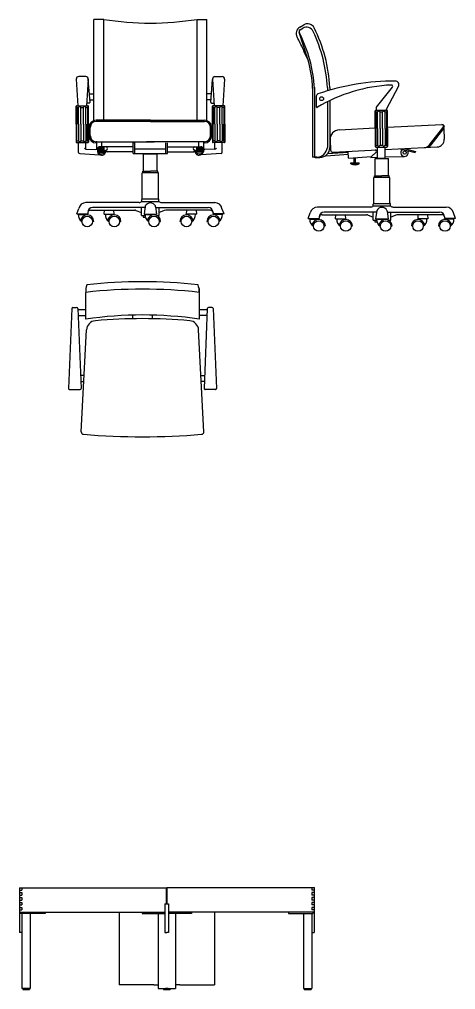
# Model space of a CAD drawing. Header units: millimetres. Extents: x 421 to 3085, y -1408 to 277.
# Drawn here: x 457.4 to 634.9, y -958.1 to -562.8 of the extents above; entities that cross this region are included whole.
import ezdxf

# ---------------------------------------------------------------- set-up
doc = ezdxf.new("R2010")
doc.units = ezdxf.units.MM

msp = doc.modelspace()

# ---------------------------------------------------------------- linework, layer by layer
at = {"color": 18, "true_color": 0x000000}
for p, q in [((487.68, -603.83), (487.68, -562.79)), ((491.68, -562.79), (487.68, -562.79)), ((491.68, -603.83), (491.68, -562.79)), ((529.68, -603.83), (529.68, -562.79)), ((529.68, -562.79), (533.68, -562.79)), ((533.68, -603.83), (533.68, -562.79)), ((571.54, -565.92), (573.17, -564.97)), ((574.94, -564.63), (574.08, -564.63)), ((574.92, -579.43), (571.3, -568.19)), ((571.73, -566.97), (572.74, -566.38)), ((480.5, -587.11), (481.18, -597.95)), ((484.36, -586.05), (481.49, -586.05)), ((485.36, -587.11), (484.68, -597.95)), ((486.11, -596.55), (485.35, -587.21)), ((535.24, -596.55), (536, -587.21)), ((536, -587.11), (536.68, -597.95)), ((536.99, -586.05), (539.86, -586.05)), ((540.86, -587.11), (540.18, -597.95)), ((576.74, -590.55), (576.74, -618.87)), ((577.44, -590.55), (577.44, -618.87)), ((582.74, -590.55), (582.74, -591.93)), ((583.74, -590.55), (583.74, -591.64)), ((602.73, -598.56), (609.25, -590.35)), ((606.79, -599.31), (611.73, -590.1)), ((485.81, -596.87), (484.75, -596.87)), ((485.83, -593.08), (487.68, -593.08)), ((486.03, -595.58), (487.68, -595.58)), ((535.52, -593.08), (533.68, -593.08)), ((535.32, -595.58), (533.68, -595.58)), ((535.54, -596.87), (536.61, -596.87)), ((578.23, -594.12), (578.23, -598.36)), ((582.74, -596.38), (582.74, -614.99)), ((583.74, -595.88), (583.74, -614.99)), ((480.43, -605.45), (480.43, -598.15)), ((480.63, -597.95), (485.23, -597.95)), ((480.8, -598.63), (480.8, -605.45)), ((480.8, -598.64), (481.43, -598.64)), ((481.43, -605.45), (481.43, -598.65)), ((482.43, -605.45), (482.43, -598.65)), ((482.43, -598.65), (483.43, -598.65)), ((483.43, -605.45), (483.43, -598.65)), ((484.43, -605.45), (484.43, -598.65)), ((484.43, -598.65), (485.05, -598.65)), ((485.05, -598.63), (485.05, -605.45)), ((485.43, -605.45), (485.43, -598.15)), ((535.93, -605.45), (535.93, -598.15)), ((540.73, -597.95), (536.13, -597.95)), ((536.3, -598.63), (536.3, -605.45)), ((536.93, -598.65), (536.3, -598.65)), ((536.93, -605.45), (536.93, -598.65)), ((537.93, -605.45), (537.93, -598.65)), ((538.93, -598.65), (537.93, -598.65)), ((538.93, -605.45), (538.93, -598.65)), ((540.55, -598.64), (539.93, -598.64)), ((539.93, -605.45), (539.93, -598.65)), ((540.55, -598.63), (540.55, -605.45)), ((540.93, -605.45), (540.93, -598.15)), ((602.22, -607.29), (602.22, -599.99)), ((602.42, -599.79), (607.02, -599.79)), ((602.6, -600.47), (602.6, -607.29)), ((602.6, -600.48), (603.23, -600.48)), ((602.73, -599.79), (602.73, -598.56)), ((603.22, -607.29), (603.22, -600.49)), ((604.22, -607.29), (604.22, -600.49)), ((604.22, -600.49), (605.22, -600.49)), ((605.22, -607.29), (605.22, -600.49)), ((606.22, -607.29), (606.22, -600.49)), ((606.22, -600.49), (606.85, -600.49)), ((606.79, -599.79), (606.79, -599.31)), ((606.85, -600.47), (606.85, -607.29)), ((607.22, -607.29), (607.22, -599.99)), ((510.68, -603.83), (488.68, -603.83)), ((510.68, -604.33), (488.68, -604.33)), ((510.68, -603.83), (532.68, -603.83)), ((510.68, -604.33), (532.68, -604.33)), ((480.43, -605.45), (480.43, -612.75)), ((480.8, -612.27), (480.8, -605.45)), ((481.43, -605.45), (481.43, -612.25)), ((482.43, -605.45), (482.43, -612.25)), ((483.43, -605.45), (483.43, -612.25)), ((484.43, -605.45), (484.43, -612.25)), ((485.05, -612.27), (485.05, -605.45)), ((485.43, -605.45), (485.43, -612.75)), ((485.68, -610.12), (485.68, -606.83)), ((486.18, -610.12), (486.18, -606.83)), ((535.18, -610.12), (535.18, -606.83)), ((535.68, -610.12), (535.68, -606.83)), ((535.93, -605.45), (535.93, -612.75)), ((536.3, -612.27), (536.3, -605.45)), ((536.93, -605.45), (536.93, -612.25)), ((537.93, -605.45), (537.93, -612.25)), ((538.93, -605.45), (538.93, -612.25)), ((539.93, -605.45), (539.93, -612.25)), ((540.55, -612.27), (540.55, -605.45)), ((540.93, -605.45), (540.93, -612.75)), ((587.62, -607.74), (602.22, -607.01)), ((602.22, -607.29), (602.22, -614.59)), ((602.6, -614.11), (602.6, -607.29)), ((603.22, -607.29), (603.22, -614.09)), ((604.22, -607.29), (604.22, -614.09)), ((605.22, -607.29), (605.22, -614.09)), ((606.22, -607.29), (606.22, -614.09)), ((606.85, -614.11), (606.85, -607.29)), ((607.22, -606.76), (629.33, -605.66)), ((607.22, -607.29), (607.22, -614.59)), ((624.32, -613.89), (629.73, -607.03)), ((624.98, -613.86), (630.17, -607.28)), ((630.11, -607.36), (630.32, -611.62)), ((480.8, -612.25), (481.43, -612.25)), ((482.43, -612.25), (483.43, -612.25)), ((484.43, -612.25), (485.05, -612.25)), ((488.68, -612.62), (512.25, -612.62)), ((488.93, -615.36), (488.93, -612.62)), ((490.93, -614.69), (490.93, -612.62)), ((532.68, -612.62), (509.1, -612.62)), ((530.42, -614.69), (530.42, -612.62)), ((532.42, -615.36), (532.42, -612.62)), ((536.93, -612.25), (536.3, -612.25)), ((538.93, -612.25), (537.93, -612.25)), ((540.55, -612.25), (539.93, -612.25)), ((583.82, -611.93), (584.02, -615.93)), ((480.63, -612.95), (485.23, -612.95)), ((481.43, -616.98), (481.43, -612.95)), ((484.43, -615.61), (484.43, -612.95)), ((484.43, -615.61), (488.54, -615.85)), ((489.1, -615.69), (489.1, -616.69)), ((489.1, -615.9), (492.06, -615.9)), ((489.14, -615.4), (492.06, -615.4)), ((489.18, -616.4), (492.41, -616.4)), ((489.48, -614.9), (492.06, -614.9)), ((503.68, -614.69), (490.1, -614.69)), ((492.47, -616.01), (492.66, -616.01)), ((492.53, -616.5), (493.04, -616.69)), ((503.68, -617.45), (503.68, -613.12)), ((504.32, -613.12), (503.68, -613.12)), ((504.32, -617.45), (504.32, -613.12)), ((504.32, -615.58), (517.04, -615.58)), ((517.04, -617.45), (517.04, -613.12)), ((517.68, -617.45), (517.68, -613.12)), ((517.68, -614.69), (531.26, -614.69)), ((528.83, -616.5), (528.31, -616.69)), ((528.88, -616.01), (528.69, -616.01)), ((532.18, -616.4), (528.95, -616.4)), ((531.88, -614.9), (529.29, -614.9)), ((532.22, -615.4), (529.29, -615.4)), ((532.26, -615.9), (529.29, -615.9)), ((532.26, -615.69), (532.26, -616.69)), ((536.93, -615.61), (532.81, -615.85)), ((540.73, -612.95), (536.13, -612.95)), ((536.93, -615.61), (536.93, -612.95)), ((539.93, -616.98), (539.93, -612.95)), ((585.07, -616.87), (603.22, -615.97)), ((591.36, -619.33), (591.27, -616.57)), ((602.42, -614.79), (607.02, -614.79)), ((602.6, -614.1), (603.23, -614.1)), ((603.22, -619.29), (603.22, -614.79)), ((604.22, -614.09), (605.22, -614.09)), ((606.22, -614.09), (606.85, -614.09)), ((606.22, -615.82), (627.47, -614.77)), ((606.22, -619.29), (606.22, -614.79)), ((612.38, -615.52), (618.51, -617.07)), ((613.13, -615.9), (613.12, -615.7)), ((614.09, -615.43), (618.63, -616.58)), ((615.69, -616.93), (615.68, -616.35)), ((618.63, -616.58), (618.51, -617.07)), ((481.9, -617.48), (490.02, -617.93)), ((489.42, -616.9), (492.16, -616.9)), ((503.68, -616.69), (493.04, -616.69)), ((503.68, -617.45), (517.68, -617.45)), ((507.95, -617.61), (513.41, -617.61)), ((507.95, -624.67), (507.95, -617.61)), ((509.32, -617.61), (509.32, -617.45)), ((511.7, -617.61), (511.7, -617.45)), ((513.41, -624.67), (513.41, -617.61)), ((517.68, -616.69), (528.31, -616.69)), ((531.94, -616.9), (529.19, -616.9)), ((539.46, -617.48), (531.34, -617.93)), ((578.39, -618.87), (576.74, -618.87)), ((577.74, -618.99), (579.74, -618.99)), ((582.09, -618.31), (591.31, -617.63)), ((582.89, -617.45), (591.25, -616.83)), ((591.36, -619.33), (600.76, -618.71)), ((593.66, -621.19), (593.66, -619.18)), ((594.16, -621.19), (594.16, -619.15)), ((600.38, -618.74), (600.38, -619)), ((600.38, -619), (603.22, -618.92)), ((600.76, -618.71), (602.55, -616.87)), ((602.21, -619.45), (607.67, -619.45)), ((602.21, -626.52), (602.21, -619.45)), ((603.22, -619.29), (606.22, -619.29)), ((603.58, -619.45), (603.58, -619.29)), ((605.96, -619.45), (605.96, -619.29)), ((606.22, -618.84), (614.19, -618.61)), ((607.67, -626.52), (607.67, -619.45)), ((592.31, -621.19), (595.72, -621.19)), ((592.31, -621.69), (592.31, -621.19)), ((592.31, -621.69), (595.72, -621.69)), ((595.72, -621.69), (595.72, -621.19)), ((507.38, -635.95), (507.38, -625.33)), ((513.98, -625.33), (507.38, -625.33)), ((507.66, -625.33), (507.66, -624.67)), ((507.66, -624.67), (510.68, -624.67)), ((513.69, -624.67), (510.68, -624.67)), ((513.69, -625.33), (513.69, -624.67)), ((513.98, -635.95), (513.98, -625.33)), ((601.64, -637.8), (601.64, -627.17)), ((608.24, -627.17), (601.64, -627.17)), ((601.93, -626.52), (604.94, -626.52)), ((601.93, -627.17), (601.93, -626.52)), ((607.95, -626.52), (604.94, -626.52)), ((607.95, -627.17), (607.95, -626.52)), ((608.24, -637.8), (608.24, -627.17)), ((507.18, -636.95), (507.18, -636.15)), ((507.38, -635.95), (513.98, -635.95)), ((514.18, -636.95), (514.18, -636.15)), ((480.68, -642.03), (481.53, -639.79)), ((506.06, -637.43), (484.45, -637.43)), ((508.53, -639.43), (487.18, -639.43)), ((507.07, -642.69), (507.07, -639.43)), ((507.18, -636.95), (514.18, -636.95)), ((508.6, -638.81), (508.11, -642.14)), ((512.83, -639.09), (513.17, -642.14)), ((512.83, -639.43), (534.18, -639.43)), ((514.29, -642.69), (514.29, -639.43)), ((515.29, -637.43), (536.9, -637.43)), ((540.68, -642.03), (539.83, -639.79)), ((600.32, -639.28), (578.72, -639.28)), ((601.44, -638.8), (601.44, -638)), ((601.44, -638.8), (608.44, -638.8)), ((601.64, -637.8), (608.24, -637.8)), ((608.44, -638.8), (608.44, -638)), ((609.56, -639.28), (631.16, -639.28)), ((480.68, -642.03), (485.18, -642.03)), ((481.34, -642.29), (481.73, -642.29)), ((481.73, -642.29), (484.8, -642.29)), ((482.51, -642.29), (482.51, -642.03)), ((483.71, -642.29), (483.71, -642.03)), ((484.8, -642.29), (484.8, -642.45)), ((485.18, -641.43), (485.18, -642.03)), ((485.18, -642.03), (485.18, -641.9)), ((486.32, -640.54), (504.4, -640.54)), ((491.82, -642.16), (491.94, -640.54)), ((491.82, -642.16), (495.96, -642.16)), ((495.58, -642.47), (495.58, -642.21)), ((495.96, -642.16), (495.85, -640.54)), ((504.77, -640.61), (507.07, -641.51)), ((507.07, -642.69), (508.54, -642.69)), ((508.11, -642.14), (513.17, -642.14)), ((509.06, -642.29), (508.55, -642.29)), ((509.79, -642.14), (509.79, -642.29)), ((513.29, -642.69), (514.29, -642.69)), ((513.59, -642.84), (513.59, -642.69)), ((516.77, -640.54), (514.29, -641.51)), ((535.04, -640.54), (516.96, -640.54)), ((525.4, -642.16), (525.51, -640.54)), ((529.54, -642.16), (525.4, -642.16)), ((525.78, -642.47), (525.78, -642.21)), ((529.54, -642.16), (529.42, -640.54)), ((536.18, -641.43), (536.18, -642.03)), ((536.18, -642.03), (536.18, -641.9)), ((540.68, -642.03), (536.18, -642.03)), ((536.56, -642.29), (536.56, -642.45)), ((539.63, -642.29), (536.56, -642.29)), ((537.64, -642.29), (537.64, -642.03)), ((538.85, -642.29), (538.85, -642.03)), ((540.01, -642.29), (539.63, -642.29)), ((574.94, -643.87), (575.79, -641.63)), ((574.94, -643.87), (579.44, -643.87)), ((575.6, -644.13), (575.99, -644.13)), ((575.99, -644.13), (579.06, -644.13)), ((576.77, -644.13), (576.77, -643.87)), ((577.97, -644.13), (577.97, -643.87)), ((579.06, -644.13), (579.06, -644.29)), ((579.44, -643.28), (579.44, -643.87)), ((579.44, -643.87), (579.44, -643.74)), ((580.58, -642.38), (598.66, -642.38)), ((602.79, -641.28), (581.44, -641.28)), ((586.08, -644.01), (586.2, -642.38)), ((586.08, -644.01), (590.22, -644.01)), ((589.84, -644.31), (589.84, -644.05)), ((590.22, -644.01), (590.11, -642.38)), ((599.03, -642.45), (601.33, -643.35)), ((601.33, -644.53), (601.33, -641.28)), ((602.86, -640.65), (602.37, -643.98)), ((602.37, -643.98), (607.43, -643.98)), ((603.32, -644.13), (602.81, -644.13)), ((604.06, -643.98), (604.06, -644.13)), ((607.09, -640.93), (607.43, -643.98)), ((607.09, -641.28), (628.44, -641.28)), ((608.55, -644.53), (608.55, -641.28)), ((611.03, -642.38), (608.55, -643.35)), ((629.3, -642.38), (611.22, -642.38)), ((619.66, -644.01), (619.77, -642.38)), ((623.8, -644.01), (619.66, -644.01)), ((620.04, -644.31), (620.04, -644.05)), ((623.8, -644.01), (623.68, -642.38)), ((630.44, -643.28), (630.44, -643.87)), ((630.44, -643.87), (630.44, -643.74)), ((634.94, -643.87), (630.44, -643.87)), ((633.89, -644.13), (630.82, -644.13)), ((630.82, -644.13), (630.82, -644.29)), ((631.91, -644.13), (631.91, -643.87)), ((633.11, -644.13), (633.11, -643.87)), ((634.28, -644.13), (633.89, -644.13)), ((634.94, -643.87), (634.09, -641.63)), ((487.66, -645.08), (487.12, -645.09)), ((498.14, -645.09), (498.68, -645.08)), ((514.33, -645.09), (514.87, -645.08)), ((523.21, -645.09), (522.68, -645.08)), ((533.7, -645.08), (534.24, -645.09)), ((581.92, -646.92), (581.38, -646.93)), ((592.4, -646.93), (592.94, -646.92)), ((601.33, -644.53), (602.8, -644.53)), ((607.56, -644.53), (608.55, -644.53)), ((607.85, -644.68), (607.85, -644.53)), ((608.59, -646.93), (609.13, -646.92)), ((617.48, -646.93), (616.94, -646.92)), ((627.96, -646.92), (628.5, -646.93)), ((484.41, -684.94), (484.41, -674.01)), ((530.52, -672.4), (530.52, -684.93)), ((478.68, -680.61), (477.33, -713.11)), ((479.18, -680.13), (480.62, -680.13)), ((481.12, -680.61), (482.47, -713.11)), ((484.41, -681.09), (481.14, -681.09)), ((481.24, -683.49), (484.41, -683.49)), ((503.5, -684.75), (503.5, -683.26)), ((511.5, -684.75), (511.5, -683.26)), ((533.75, -683.49), (530.5, -683.49)), ((533.85, -681.09), (530.52, -681.09)), ((533.87, -680.61), (532.52, -713.11)), ((535.81, -680.13), (534.37, -680.13)), ((536.31, -680.61), (537.66, -713.11)), ((482.5, -730.83), (484.67, -689.32)), ((532.5, -730.83), (530.32, -689.32)), ((483.7, -707.85), (482.26, -707.85)), ((482.35, -710.25), (483.57, -710.25)), ((531.29, -707.85), (532.74, -707.85)), ((532.64, -710.25), (531.42, -710.25)), ((477.83, -713.63), (481.97, -713.63)), ((537.16, -713.63), (533.02, -713.63)), ((457.37, -916.57), (457.37, -926.57)), ((457.37, -916.57), (517.37, -916.57)), ((458.37, -916.57), (458.37, -917.57)), ((517.22, -923.17), (517.22, -916.57)), ((577.37, -916.57), (517.37, -916.57)), ((517.52, -923.17), (517.52, -916.57)), ((576.37, -916.57), (576.37, -917.57)), ((577.37, -916.57), (577.37, -926.57)), ((457.37, -917.57), (458.37, -917.57)), ((457.37, -918.57), (458.37, -918.57)), ((457.37, -919.57), (458.37, -919.57)), ((457.37, -920.57), (458.37, -920.57)), ((458.37, -918.57), (458.37, -919.57)), ((458.37, -920.57), (458.37, -921.57)), ((577.37, -917.57), (576.37, -917.57)), ((576.37, -918.57), (576.37, -919.57)), ((577.37, -918.57), (576.37, -918.57)), ((577.37, -919.57), (576.37, -919.57)), ((577.37, -920.57), (576.37, -920.57)), ((576.37, -920.57), (576.37, -921.57)), ((457.37, -921.57), (458.37, -921.57)), ((457.37, -922.57), (458.37, -922.57)), ((457.37, -923.57), (458.37, -923.57)), ((457.37, -924.57), (458.37, -924.57)), ((458.37, -922.57), (458.37, -923.57)), ((458.37, -924.57), (458.37, -925.57)), ((516.62, -923.17), (516.62, -934.77)), ((516.62, -923.17), (518.12, -923.17)), ((518.12, -923.17), (518.12, -934.77)), ((577.37, -921.57), (576.37, -921.57)), ((577.37, -922.57), (576.37, -922.57)), ((576.37, -922.57), (576.37, -923.57)), ((577.37, -923.57), (576.37, -923.57)), ((577.37, -924.57), (576.37, -924.57)), ((576.37, -924.57), (576.37, -925.57)), ((457.37, -925.57), (458.37, -925.57)), ((457.37, -926.57), (516.62, -926.57)), ((457.37, -926.57), (516.62, -926.57)), ((457.37, -926.57), (457.37, -934.77)), ((457.87, -926.57), (457.87, -927.07)), ((467.87, -927.07), (457.87, -927.07)), ((458.37, -927.07), (458.37, -957.57)), ((461.77, -927.07), (461.77, -957.57)), ((467.87, -926.57), (467.87, -927.07)), ((497.97, -926.57), (497.97, -956.07)), ((507.37, -926.57), (507.37, -927.07)), ((507.37, -927.07), (516.62, -927.07)), ((513.87, -927.07), (513.87, -957.57)), ((577.37, -926.57), (518.12, -926.57)), ((577.37, -926.57), (518.12, -926.57)), ((527.37, -927.07), (518.12, -927.07)), ((520.87, -927.07), (520.87, -957.57)), ((527.37, -926.57), (527.37, -927.07)), ((536.77, -926.57), (536.77, -956.07)), ((566.87, -926.57), (566.87, -927.07)), ((566.87, -927.07), (576.87, -927.07)), ((572.97, -927.07), (572.97, -957.57)), ((577.37, -925.57), (576.37, -925.57)), ((576.37, -927.07), (576.37, -957.57)), ((576.87, -926.57), (576.87, -927.07)), ((577.37, -926.57), (577.37, -934.77)), ((458.37, -934.77), (457.37, -934.77)), ((516.62, -934.77), (517.37, -934.77)), ((518.12, -934.77), (517.37, -934.77)), ((576.37, -934.77), (577.37, -934.77)), ((512.07, -956.07), (497.97, -956.07)), ((512.07, -956.07), (513.87, -956.07)), ((522.67, -956.07), (520.87, -956.07)), ((522.67, -956.07), (536.77, -956.07)), ((461.77, -957.57), (458.37, -957.57)), ((458.72, -957.57), (458.72, -958.07)), ((458.72, -958.07), (461.42, -958.07)), ((461.42, -958.07), (458.72, -958.07)), ((461.42, -957.57), (461.42, -958.07)), ((513.87, -957.57), (520.87, -957.57)), ((516.02, -957.57), (516.02, -958.07)), ((516.02, -958.07), (518.72, -958.07)), ((518.72, -958.07), (516.02, -958.07)), ((516.87, -957.57), (517.87, -957.57)), ((517.87, -957.57), (516.87, -957.57)), ((518.72, -957.57), (518.72, -958.07)), ((572.97, -957.57), (576.37, -957.57)), ((573.32, -957.57), (573.32, -958.07)), ((573.32, -958.07), (576.02, -958.07)), ((576.02, -958.07), (573.32, -958.07)), ((576.02, -957.57), (576.02, -958.07))]:
    msp.add_line(p, q, dxfattribs=at)
for points in [[(508.53, -639.43), (508.53, -639.51)], [(507.74, -642.69), (507.74, -643.36), (508.65, -643.36)], [(509.06, -642.29), (511.94, -642.29)], [(510.97, -642.29), (510.97, -642.14)], [(511.94, -642.29), (511.94, -642.45)], [(602.79, -641.28), (602.79, -641.35)], [(603.32, -644.13), (606.2, -644.13)], [(605.24, -644.13), (605.24, -643.98)], [(606.2, -644.13), (606.2, -644.29)], [(602, -644.53), (602, -645.2), (602.91, -645.2)]]:
    msp.add_lwpolyline(points, dxfattribs=at)
for points in [[(512.83, -639.09, 0.121883), (512.76, -638.81, 0.603282), (508.6, -638.81, 0.121883)], [(607.09, -640.93, 0.121883), (607.02, -640.65, 0.603282), (602.86, -640.65, 0.121883)]]:
    msp.add_lwpolyline(points, format="xyb", dxfattribs=at)
for centre, radius in [((580.39, -595.11), 0.774), ((614.2, -617.06), 0.661), ((484.97, -645.13), 2.15), ((495.99, -645.13), 2.15), ((512.17, -645.13), 2.15), ((525.37, -645.13), 2.15), ((536.39, -645.13), 2.15), ((579.23, -646.97), 2.15), ((590.25, -646.97), 2.15), ((606.44, -646.97), 2.15), ((619.63, -646.97), 2.15), ((630.65, -646.97), 2.15)]:
    msp.add_circle(centre, radius, dxfattribs=at)
for centre, radius, start, end in [((510.68, -443.2), 121.08, 260.972, 270), ((510.68, -443.2), 121.08, 270, 279.028), ((574.68, -567.57), 3, 26.4481, 120.1266), ((573.05, -568.51), 3, 120.1266, 209.1143), ((572.23, -567.83), 1, 120.1266, 207.3163), ((522.17, -593.69), 55.35, 2.9219, 27.3163), ((574.25, -568.97), 3, 25.3876, 120.1266), ((522.17, -593.69), 60.65, 2.9219, 25.3876), ((522.17, -593.69), 61.65, 2.9219, 26.4481), ((529.24, -592.91), 47.14, 22.3907, 29.1143), ((58.37, -818.09), 569.02, 24.798, 25.2957), ((522.17, -593.69), 54.65, 2.9219, 15.1238), ((481.49, -587.05), 1, 90, 183.6064), ((484.36, -587.05), 1, 356.3936, 90), ((536.99, -587.05), 1, 90, 183.6064), ((539.86, -587.05), 1, 356.3936, 90), ((610.27, -683.71), 95.82, 89.9297, 109.1178), ((610.4, -589.39), 1.5, 331.8362, 90.617), ((611.6, -653.3), 63.83, 92.4907, 121.0367), ((608.86, -590.04), 0.5, 321.578, 93.6872), ((485.81, -596.57), 0.3, 270, 3.7324), ((535.54, -596.57), 0.3, 176.2676, 270), ((579.23, -594.12), 1, 109.9189, 180), ((480.63, -598.15), 0.2, 90, 180), ((480.31, -598.89), 0.555, 25.8259, 77.7899), ((481.93, -598.89), 0.555, 25.8259, 154.1741), ((483.93, -598.89), 0.555, 25.8259, 154.1741), ((485.55, -598.89), 0.555, 102.2101, 154.1741), ((485.23, -598.15), 0.2, 0, 90), ((536.13, -598.15), 0.2, 90, 180), ((535.81, -598.89), 0.555, 25.8259, 77.7899), ((537.43, -598.89), 0.555, 25.8259, 154.1741), ((539.43, -598.89), 0.555, 25.8259, 154.1741), ((541.05, -598.89), 0.555, 102.2101, 154.1741), ((540.73, -598.15), 0.2, 0, 90), ((578.53, -598.36), 0.3, 180, 302.8624), ((602.42, -599.99), 0.2, 90, 180), ((602.1, -600.73), 0.555, 25.8259, 77.7899), ((603.72, -600.73), 0.555, 25.8259, 154.1741), ((605.72, -600.73), 0.555, 25.8259, 154.1741), ((607.34, -600.73), 0.555, 102.2101, 154.1741), ((607.02, -599.99), 0.2, 0, 90), ((488.68, -606.83), 3, 90, 180), ((488.68, -606.83), 2.5, 90, 180), ((532.68, -606.83), 3, 0, 90), ((532.68, -606.83), 2.5, 0, 90), ((587.81, -611.73), 4, 92.8443, 182.8443), ((629.38, -606.66), 1, 321.763, 92.8443), ((628.7, -606.24), 1.29, 322.455, 18.7747), ((480.31, -612.01), 0.555, 282.2101, 334.1741), ((481.93, -612.01), 0.555, 205.8259, 334.1741), ((483.93, -612.01), 0.555, 205.8259, 334.1741), ((485.55, -612.01), 0.555, 205.8259, 257.7899), ((488.68, -610.12), 3, 180, 270), ((488.68, -610.12), 2.5, 180, 270), ((488.68, -612.87), 0.25, 270, 90), ((532.68, -612.87), 0.25, 90, 270), ((532.68, -610.12), 2.5, 270, 0), ((532.68, -610.12), 3, 270, 0), ((535.81, -612.01), 0.555, 282.2101, 334.1741), ((537.43, -612.01), 0.555, 205.8259, 334.1741), ((539.43, -612.01), 0.555, 205.8259, 334.1741), ((541.05, -612.01), 0.555, 205.8259, 257.7899), ((627.32, -611.77), 3, 272.8443, 2.8443), ((480.63, -612.75), 0.2, 180, 270), ((484.35, -614.98), 0.639, 210.4086, 277.0648), ((485.23, -612.75), 0.2, 270, 0), ((488.43, -615.36), 0.5, 282.6864, 0), ((490.1, -615.69), 1, 90, 180), ((490.79, -615.93), 1.68, 183.4002, 357.3481), ((490.84, -616.42), 1.69, 283.1721, 13.8897), ((492.51, -615.36), 0.674, 282.8303, 83.1774), ((528.84, -615.36), 0.674, 96.8226, 257.1697), ((530.51, -616.42), 1.69, 166.1103, 256.8279), ((530.56, -615.93), 1.68, 182.6519, 356.5998), ((531.26, -615.69), 1, 0, 90), ((532.92, -615.36), 0.5, 180, 257.3136), ((536.13, -612.75), 0.2, 180, 270), ((537.01, -614.98), 0.639, 262.9352, 329.5914), ((540.73, -612.75), 0.2, 270, 0), ((578.44, -614.55), 4.32, 269.4155, 354.2707), ((579.74, -614.99), 4, 270, 0), ((585.02, -615.88), 1, 182.8443, 272.8443), ((602.19, -616.52), 0.5, 315.8381, 92.8443), ((602.1, -613.85), 0.555, 282.2101, 334.1741), ((602.42, -614.59), 0.2, 180, 270), ((603.72, -613.85), 0.555, 205.8259, 334.1741), ((605.72, -613.85), 0.555, 205.8259, 334.1741), ((607.34, -613.85), 0.555, 205.8259, 257.7899), ((607.02, -614.59), 0.2, 270, 0), ((614.15, -617.06), 1.55, 131.416, 4.1655), ((621.96, -612.04), 3, 272.8443, 321.763), ((622.63, -612), 3, 272.8443, 321.763), ((481.93, -616.98), 0.5, 180, 266.7654), ((490.76, -616.42), 1.69, 189.1507, 271.4618), ((490.79, -615.93), 2.18, 270.2325, 281.5163), ((490.84, -616.42), 1.69, 268.5382, 268.6489), ((530.56, -615.93), 2.18, 258.4837, 269.7675), ((530.59, -616.42), 1.69, 268.5382, 350.8493), ((530.51, -616.42), 1.69, 271.3511, 271.4618), ((539.43, -616.98), 0.5, 273.2346, 0), ((577.72, -618.68), 0.306, 219.441, 273.3918), ((594.01, -617.26), 4.75, 248.969, 291.031), ((507.38, -636.15), 0.2, 90, 180), ((513.98, -636.15), 0.2, 0, 90), ((484.45, -640.43), 3, 90, 167.5309), ((487.18, -641.43), 2, 90, 180), ((505.72, -635.1), 2.36, 278.4022, 308.1586), ((515.64, -635.1), 2.36, 231.8414, 261.5978), ((534.18, -641.43), 2, 0, 90), ((536.9, -640.43), 3, 12.4691, 90), ((578.72, -642.28), 3, 90, 167.5309), ((599.98, -636.94), 2.36, 278.4022, 308.1586), ((601.64, -638), 0.2, 90, 180), ((608.24, -638), 0.2, 0, 90), ((609.9, -636.94), 2.36, 231.8414, 261.5978), ((631.16, -642.28), 3, 12.4691, 90), ((484.41, -642.55), 3.08, 175.1046, 238.7971), ((484.97, -645.13), 2.69, 1.1182, 172.6475), ((486.29, -641.72), 1.18, 88.7779, 161.0197), ((495.43, -642.55), 3.08, 173.6653, 238.7971), ((495.99, -645.13), 2.69, 1.1182, 172.6475), ((504.4, -641.54), 1, 68.4992, 90), ((504.55, -640.74), 0.2, 68.4992, 90), ((511.62, -642.55), 3.08, 175.1046, 238.7971), ((512.17, -645.13), 2.69, 1.1182, 172.6475), ((525.37, -645.13), 2.69, 7.3525, 178.8818), ((525.93, -642.55), 3.08, 301.2029, 6.3347), ((536.39, -645.13), 2.69, 7.3525, 178.8818), ((535.06, -641.72), 1.18, 18.9803, 91.2221), ((536.95, -642.55), 3.08, 301.2029, 4.8954), ((578.67, -644.39), 3.08, 175.1046, 238.7971), ((579.23, -646.97), 2.69, 1.1182, 172.6475), ((581.44, -643.28), 2, 90, 180), ((580.55, -643.56), 1.18, 88.7779, 161.0197), ((589.69, -644.39), 3.08, 173.6653, 238.7971), ((590.25, -646.97), 2.69, 1.1182, 172.6475), ((598.66, -643.38), 1, 68.4992, 90), ((598.81, -642.58), 0.2, 68.4992, 90), ((605.88, -644.39), 3.08, 175.1046, 238.7971), ((606.44, -646.97), 2.69, 1.1182, 172.6475), ((619.63, -646.97), 2.69, 7.3525, 178.8818), ((620.19, -644.39), 3.08, 301.2029, 6.3347), ((630.65, -646.97), 2.69, 7.3525, 178.8818), ((628.44, -643.28), 2, 0, 90), ((629.33, -643.56), 1.18, 18.9803, 91.2221), ((631.21, -644.39), 3.08, 301.2029, 4.8954), ((491.44, -673.4), 7.06, 159.5838, 184.9155), ((507.46, -875.12), 205.43, 83.6732, 96.3268), ((523.49, -673.4), 7.06, 355.0845, 20.4162), ((507.46, -875.12), 202.43, 83.4602, 96.5398), ((479.18, -680.63), 0.5, 90, 177.6213), ((480.62, -680.63), 0.5, 2.3787, 90), ((507.5, -837.53), 154.33, 81.4207, 98.604), ((534.37, -680.63), 0.5, 90, 177.6213), ((535.81, -680.63), 0.5, 2.3787, 90), ((488.67, -689.53), 4, 95.3467, 177), ((507.5, -906.73), 222.02, 85.0383, 94.9617), ((526.33, -689.53), 4, 3, 84.6533), ((477.83, -713.13), 0.5, 177.6213, 270), ((481.97, -713.13), 0.5, 270, 2.3787), ((533.02, -713.13), 0.5, 177.6213, 270), ((537.16, -713.13), 0.5, 270, 2.3787), ((483.5, -730.83), 1, 180, 270), ((531.5, -730.83), 1, 270, 0), ((507.5, -446.3), 286.54, 265.1954, 274.8046)]:
    msp.add_arc(centre, radius, start, end, dxfattribs=at)
at = {"color": 18, "linetype": 'ByBlock', "true_color": 0x000000}
for p in [(577.37, -916.57), (576.02, -958.07)]:
    msp.add_point(p, dxfattribs=at)

doc.saveas('drawing.dxf')
